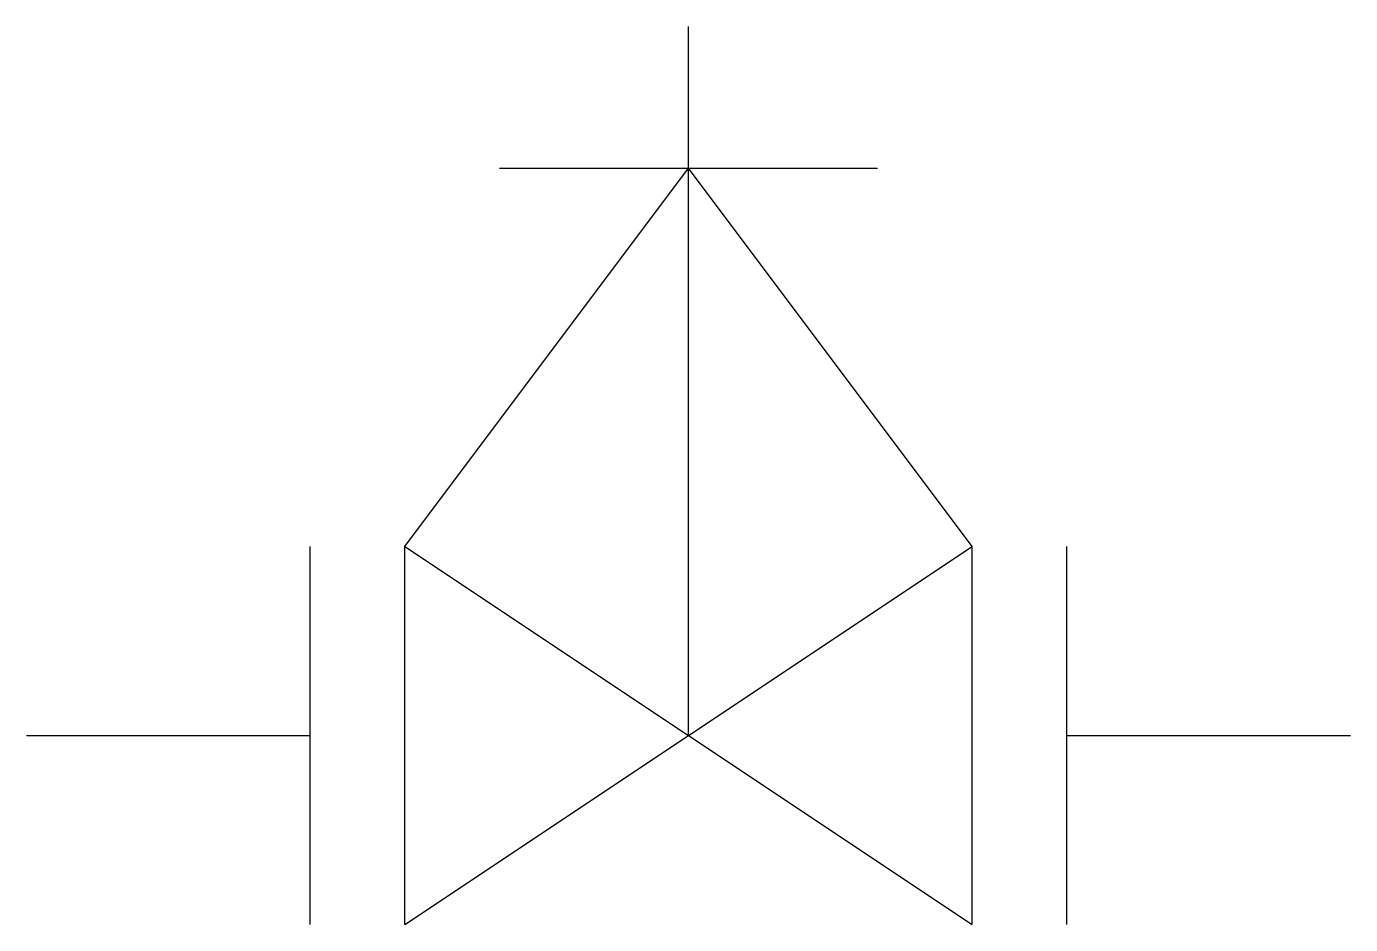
# Model space of a CAD drawing. Extents: x -7 to 7, y -2 to 7.5.
import ezdxf

# ---------------------------------------------------------------- set-up
doc = ezdxf.new("R2010")
doc.units = 0
doc.header["$LTSCALE"] = 0.6
doc.header["$MEASUREMENT"] = 0
doc.layers.get('0').update_dxf_attribs({"linetype": 'CONTINUOUS'})

msp = doc.modelspace()

# ---------------------------------------------------------------- linework, layer by layer
at = {"ltscale": 0.1}
for p, q in [((0, 0), (0, 7.5)), ((-3, 2), (0, 6)), ((-2, 6), (2, 6)), ((3, 2), (0, 6)), ((-4, -2), (-4, 2)), ((-3, 2), (3, -2)), ((-3, -2), (3, 2)), ((-3, -2), (-3, 2)), ((3, -2), (3, 2)), ((4, -2), (4, 2)), ((-7, 0), (-4, 0)), ((4, 0), (7, 0))]:
    msp.add_line(p, q, dxfattribs=at)

doc.saveas('drawing.dxf')
